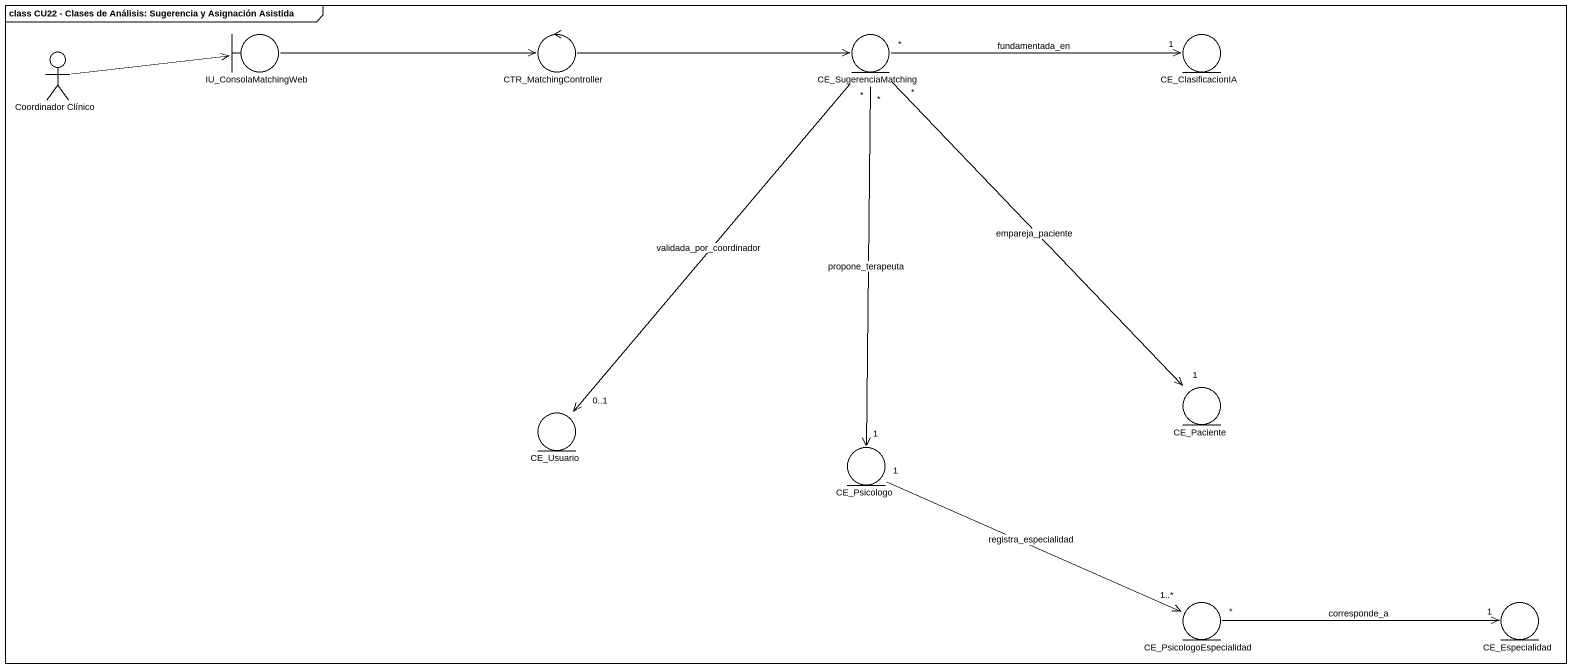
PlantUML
@startuml
mainframe class CU22 - Clases de Análisis: Sugerencia y Asignación Asistida
actor "Coordinador Clínico" as Coordinador_Clínico
boundary IU_ConsolaMatchingWeb
control CTR_MatchingController
entity CE_SugerenciaMatching
entity CE_ClasificacionIA
entity CE_Paciente
entity CE_Usuario
entity CE_Psicologo
entity CE_PsicologoEspecialidad
entity CE_Especialidad
Coordinador_Clínico -right-> IU_ConsolaMatchingWeb
IU_ConsolaMatchingWeb -right-> CTR_MatchingController
CTR_MatchingController -right-> CE_SugerenciaMatching
CE_SugerenciaMatching "*" -right-> "1" CE_ClasificacionIA : fundamentada_en
CE_SugerenciaMatching "*" --> "1" CE_Paciente : empareja_paciente
CE_SugerenciaMatching "*" --> "0..1" CE_Usuario : validada_por_coordinador
CE_SugerenciaMatching "*" --> "1" CE_Psicologo : propone_terapeuta
CE_Psicologo "1" -right-> "1..*" CE_PsicologoEspecialidad : registra_especialidad
CE_PsicologoEspecialidad "*" -right-> "1" CE_Especialidad : corresponde_a
@enduml
